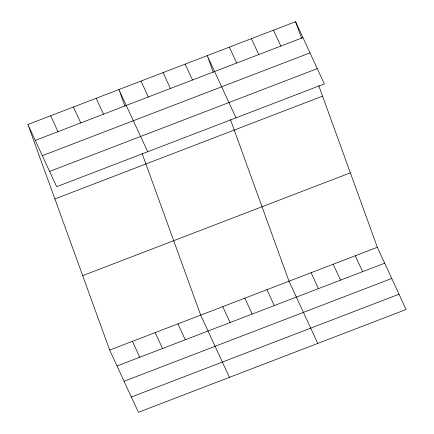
<?xml version="1.0" encoding="UTF-8"?>
<svg xmlns="http://www.w3.org/2000/svg" width="434" height="434" viewBox="0 0 434 434"><rect width="100%" height="100%" fill="white"/><g stroke="black" fill="none" stroke-linecap="round" stroke-linejoin="round"><path stroke-width="0.65" d="M27.912 124.493L295.576 21.7L324.328 83.919L56.659 186.718L27.912 124.493L109.672 350.081L138.424 412.3L406.088 309.507L377.341 247.282L318.735 85.596M35.252 140.388L302.921 37.595M42.32 155.676L309.984 52.883M49.595 171.43L317.265 68.632M54.89 198.94L322.56 96.142M82.693 275.639L350.357 172.841M109.672 350.081L377.341 247.282M117.017 365.976L384.687 263.178M124.081 381.264L391.75 278.465M131.361 397.012L399.025 294.219M273.496 30.179L280.836 46.075M355.256 255.767L362.602 271.662M251.411 38.659L258.756 54.559M333.176 264.246L340.522 280.142M229.326 47.143L236.671 63.038M311.091 272.726L318.437 288.621M235.998 117.842L207.246 55.623L213.316 72.37M317.759 343.43L289.011 281.205L230.405 119.518M185.161 64.102L192.506 79.997M266.926 289.69L274.272 305.585M163.081 72.581L170.426 88.482M244.847 298.169L252.192 314.064M140.996 81.066L148.341 96.961M222.761 306.648L230.107 322.543M147.668 151.764L118.916 89.545L124.987 106.292M229.429 377.352L200.682 315.127L142.075 153.441M96.164 98.285L103.509 114.18M177.929 323.867L185.275 339.762M73.411 107.019L80.757 122.914M155.177 332.607L162.522 348.502M50.659 115.759L58.004 131.654M132.424 341.341L139.77 357.236M295.576 21.7L301.646 38.447"/></g></svg>
